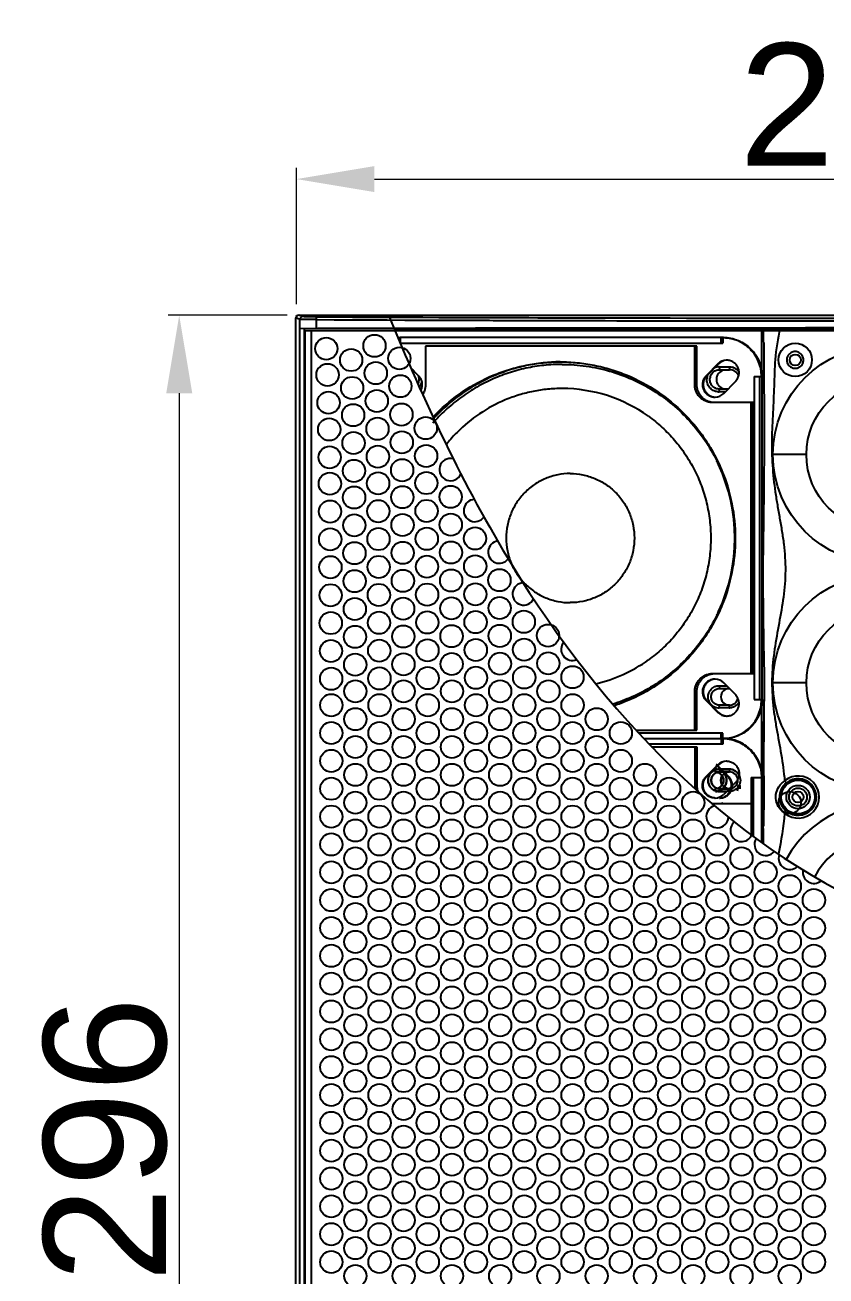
# Model space of a CAD drawing. Header units: millimetres. Extents: x -25011 to 3905, y -2 to 3370.
# Drawn here: x 1613.3 to 1757, y 774.2 to 998.9 of the extents above; entities that cross this region are included whole.
import ezdxf

# ---------------------------------------------------------------- set-up
doc = ezdxf.new("R2010")
doc.units = ezdxf.units.MM
doc.layers.add('02___PRT_ALL_AXES', color=7, linetype='Continuous')
doc.layers.add('dim', color=252, linetype='Continuous', lineweight=9)
doc.styles.get("Standard").update_dxf_attribs({"font": 'arial.ttf'})
doc.dimstyles.new('ISO-30', dxfattribs={"dimtxt": 22, "dimasz": 14, "dimexe": 2, "dimexo": 2, "dimgap": 2, "dimtad": 1, "dimtoh": 1, "dimdec": 1, "dimdsep": 46, "dimtxsty": 'Standard', "dimcen": 0, "dimclrd": 256, "dimclre": 256, "dimclrt": 256, "dimadec": 0, "dimazin": 0, "dimtfac": 1, "dimtdec": 1, "dimtmove": 0, "dimatfit": 3, "dimfxl": 1, "dimlwd": -1, "dimlwe": -1, "dimarcsym": 0})

# ---------------------------------------------------------------- blocks, each defined once
blk = doc.blocks.new('*D42')
at = {"layer": 'Defpoints', "color": 0, "transparency": 16777216}
for p in [(1872.09, 971.21), (1661.98, 946.74), (1872.09, 946.74)]:
    blk.add_point(p, dxfattribs=at)
at = {"layer": 'dim', "transparency": 16777216}
for p, q in [((1661.98, 948.74), (1661.98, 973.21)), ((1872.09, 948.74), (1872.09, 973.21)), ((1675.98, 971.21), (1858.09, 971.21))]:
    blk.add_line(p, q, dxfattribs=at)
for points in [[(1675.98, 973.55), (1675.98, 968.88), (1661.98, 971.21)], [(1858.09, 973.55), (1858.09, 968.88), (1872.09, 971.21)]]:
    blk.add_solid(points, dxfattribs=at)
at = {"layer": 'dim', "transparency": 16777216, "insert": (1767.04, 984.45), "char_height": 22, "attachment_point": 5}
blk.add_mtext('210', dxfattribs=at)
blk = doc.blocks.new('*D38')
at = {"layer": 'Defpoints', "color": 0, "transparency": 16777216}
for p in [(1662.31, 946.76), (1640.94, 650.71), (1662.38, 650.71)]:
    blk.add_point(p, dxfattribs=at)
at = {"layer": 'dim', "transparency": 16777216}
for p, q in [((1660.31, 946.76), (1638.94, 946.76)), ((1640.94, 932.76), (1640.94, 664.71)), ((1660.38, 650.71), (1638.94, 650.71))]:
    blk.add_line(p, q, dxfattribs=at)
for points in [[(1638.61, 932.76), (1643.28, 932.76), (1640.94, 946.76)], [(1638.61, 664.71), (1643.28, 664.71), (1640.94, 650.71)]]:
    blk.add_solid(points, dxfattribs=at)
at = {"layer": 'dim', "transparency": 16777216, "insert": (1627.71, 798.74), "char_height": 22, "attachment_point": 5, "rotation": 90}
blk.add_mtext('296', dxfattribs=at)

msp = doc.modelspace()

# ---------------------------------------------------------------- linework, layer by layer
at = {"color": 7, "linetype": 'Continuous'}
for p, q in [((1661.876, 651.208), (1661.876, 946.268)), ((1662.599, 946.027), (1661.876, 946.268)), ((1661.983, 946.572), (1661.983, 946.738)), ((1661.983, 946.738), (1662.211, 946.738)), ((1663.099, 946.527), (1662.377, 946.767)), ((1662.377, 946.767), (1871.588, 946.767)), ((1662.599, 944.349), (1662.599, 946.027)), ((1665.549, 944.356), (1665.549, 945.971)), ((1678.489, 946.767), (1871.588, 946.767)), ((1663.439, 653.151), (1663.439, 944.351)), ((1663.504, 943.988), (1663.504, 653.488)), ((1870.46, 943.988), (1663.505, 943.988)), ((1664.611, 943.988), (1664.611, 653.488)), ((1679.516, 944.29), (1745.483, 944.36)), ((1745.483, 944.36), (1745.782, 944.397)), ((1745.483, 936.654), (1745.483, 944.36)), ((1785.167, 944.421), (1748.798, 944.421)), ((1662.586, 654.209), (1662.586, 943.467)), ((1680.6, 942.738), (1680.6, 941.738)), ((1738.473, 942.738), (1680.6, 942.738)), ((1680.6, 941.738), (1738.473, 941.738)), ((1738.168, 941.738), (1738.168, 942.738)), ((1738.473, 942.738), (1738.473, 941.738)), ((1683.896, 935.906), (1682.488, 937.325)), ((1737.587, 938.027), (1735.481, 935.906)), ((1737.709, 938.027), (1735.603, 935.906)), ((1737.587, 938.027), (1737.709, 938.027)), ((1737.832, 937.488), (1737.893, 936.988)), ((1737.832, 937.488), (1739.632, 937.488)), ((1737.893, 936.988), (1739.693, 936.988)), ((1739.632, 937.488), (1739.693, 936.988)), ((1745.847, 937.803), (1745.88, 927.417)), ((1735.481, 935.906), (1735.603, 935.906)), ((1738.64, 932.724), (1740.745, 934.845)), ((1744.123, 935.738), (1744.123, 877.738)), ((1744.123, 935.738), (1745.542, 935.738)), ((1745.116, 877.738), (1745.116, 935.738)), ((1745.542, 877.738), (1745.542, 935.738)), ((1737.832, 932.988), (1737.893, 933.488)), ((1738.902, 932.988), (1737.832, 932.988)), ((1739.398, 933.488), (1737.893, 933.488)), ((1753.482, 921.738), (1747.483, 921.738)), ((1740.745, 878.63), (1738.64, 880.752)), ((1753.482, 880.738), (1747.483, 880.738)), ((1737.832, 880.238), (1737.893, 879.738)), ((1737.832, 880.238), (1739.15, 880.238)), ((1737.893, 879.738), (1739.632, 879.738)), ((1735.481, 877.57), (1737.587, 875.448)), ((1735.481, 877.57), (1735.603, 877.57)), ((1735.603, 877.57), (1737.709, 875.448)), ((1737.832, 876.238), (1737.893, 876.738)), ((1739.632, 876.238), (1737.832, 876.238)), ((1739.693, 876.738), (1737.893, 876.738)), ((1739.632, 876.238), (1739.693, 876.738)), ((1744.123, 877.738), (1745.542, 877.738)), ((1745.483, 852.042), (1745.483, 876.821)), ((1737.587, 875.448), (1737.709, 875.448)), ((1738.473, 871.738), (1723.349, 871.738)), ((1738.168, 870.738), (1738.168, 871.738)), ((1738.473, 870.738), (1738.473, 871.738)), ((1724.284, 870.738), (1738.473, 870.738)), ((1724.284, 870.738), (1738.473, 870.738)), ((1738.473, 869.738), (1725.234, 869.738)), ((1738.168, 870.738), (1738.168, 869.738)), ((1738.473, 870.738), (1738.473, 869.738)), ((1735.481, 863.906), (1737.587, 866.027)), ((1735.603, 863.906), (1737.709, 866.027)), ((1737.178, 865.238), (1737.117, 864.738)), ((1737.178, 865.238), (1737.117, 864.738)), ((1739.408, 863.906), (1737.302, 866.027)), ((1737.424, 866.027), (1737.302, 866.027)), ((1739.529, 863.906), (1737.424, 866.027)), ((1737.587, 866.027), (1737.709, 866.027)), ((1737.832, 865.238), (1737.893, 864.738)), ((1737.832, 865.238), (1739.632, 865.238)), ((1737.832, 865.238), (1737.893, 864.738)), ((1739.632, 865.238), (1737.832, 865.238)), ((1739.632, 865.238), (1739.693, 864.738)), ((1739.632, 865.238), (1739.693, 864.738)), ((1735.481, 863.906), (1735.603, 863.906)), ((1737.893, 864.738), (1739.693, 864.738)), ((1739.693, 864.738), (1737.893, 864.738)), ((1740.745, 862.845), (1738.64, 860.724)), ((1739.529, 863.906), (1739.408, 863.906)), ((1743.542, 863.738), (1745.542, 863.738)), ((1749.576, 863.158), (1749.894, 862.772)), ((1737.178, 861.238), (1737.117, 861.738)), ((1737.178, 861.238), (1737.117, 861.738)), ((1737.832, 861.238), (1737.893, 861.738)), ((1737.832, 861.238), (1737.893, 861.738)), ((1739.632, 861.238), (1737.832, 861.238)), ((1737.832, 861.238), (1739.15, 861.238)), ((1739.693, 861.738), (1737.893, 861.738)), ((1737.893, 861.738), (1739.632, 861.738)), ((1739.632, 861.238), (1739.693, 861.738)), ((1749.575, 857.319), (1749.893, 857.705))]:
    msp.add_line(p, q, dxfattribs=at)
for p, q in [((1743.542, 863.738), (1743.542, 853.461)), ((1743.907, 863.738), (1743.907, 853.19))]:
    msp.add_line(p, q)
for points in [[(1745.815, 941.887), (1745.836, 939.74), (1745.847, 937.803)], [(1745.88, 927.417), (1745.886, 925.237), (1745.888, 923.039), (1745.884, 920.808), (1745.872, 918.54), (1745.853, 916.242), (1745.828, 913.909), (1745.799, 911.54), (1745.767, 909.127), (1745.738, 906.662), (1745.713, 903.662)], [(1745.854, 886.456), (1745.867, 885.087), (1745.884, 882.105), (1745.881, 878.991), (1745.861, 875.82), (1745.825, 872.635), (1745.76, 867.655)], [(1745.854, 855.02), (1745.867, 856.388), (1745.884, 859.37), (1745.881, 862.485), (1745.861, 865.656), (1745.825, 868.84), (1745.76, 873.82)]]:
    msp.add_lwpolyline(points, dxfattribs=at)
at = {"color": 8}
for centre in [(1667.335, 940.764), (1675.981, 941.267), (1671.794, 938.709), (1680.449, 939.023), (1667.558, 936.053), (1676.212, 936.368), (1671.976, 933.712), (1680.63, 934.026), (1667.739, 931.056), (1676.394, 931.371), (1672.155, 928.815), (1680.814, 928.93), (1667.859, 926.257), (1676.518, 926.373), (1685.178, 926.489), (1672.222, 923.815), (1680.881, 923.931), (1676.585, 921.373), (1685.244, 921.489), (1667.926, 921.257), (1672.289, 918.815), (1680.948, 918.931), (1667.973, 916.508), (1676.633, 916.565), (1685.293, 916.622), (1672.32, 914.036), (1680.98, 914.094), (1689.64, 914.151), (1668.006, 911.508), (1676.666, 911.565), (1685.326, 911.622), (1672.353, 909.037), (1681.013, 909.094), (1689.673, 909.151), (1668.039, 906.508), (1676.699, 906.565), (1685.359, 906.622), (1694.019, 906.68), (1672.386, 904.037), (1681.046, 904.094), (1689.706, 904.151), (1668.072, 901.508), (1676.732, 901.565), (1685.392, 901.623), (1694.052, 901.68), (1672.419, 899.007), (1681.079, 899.066), (1689.739, 899.124), (1698.399, 899.183), (1694.086, 896.654), (1668.106, 896.478), (1676.766, 896.537), (1685.426, 896.595), (1672.453, 894.007), (1681.113, 894.066), (1689.773, 894.125), (1698.433, 894.183), (1668.14, 891.478), (1676.8, 891.537), (1685.46, 891.595), (1694.12, 891.654), (1702.78, 891.713), (1672.487, 889.007), (1681.147, 889.066), (1689.807, 889.125), (1698.467, 889.183), (1707.127, 889.242), (1668.173, 886.478), (1676.834, 886.537), (1685.494, 886.595), (1694.154, 886.654), (1702.814, 886.713), (1672.52, 884.008), (1681.18, 884.066), (1689.841, 884.125), (1698.501, 884.183), (1707.161, 884.242), (1668.207, 881.478), (1676.867, 881.537), (1685.527, 881.596), (1694.187, 881.654), (1702.848, 881.713), (1711.508, 881.771), (1672.553, 879.229), (1681.214, 879.229), (1689.874, 879.229), (1698.534, 879.229), (1707.195, 879.229), (1668.223, 876.729), (1676.884, 876.729), (1685.544, 876.729), (1694.204, 876.729), (1702.864, 876.729), (1711.525, 876.729), (1672.553, 874.229), (1681.214, 874.229), (1689.874, 874.229), (1698.534, 874.229), (1707.195, 874.229), (1715.855, 874.229), (1668.223, 871.729), (1676.884, 871.729), (1685.544, 871.729), (1694.204, 871.729), (1702.864, 871.729), (1711.525, 871.729), (1720.185, 871.729), (1672.553, 869.229), (1681.214, 869.229), (1689.874, 869.229), (1698.534, 869.229), (1707.195, 869.229), (1715.855, 869.229), (1668.223, 866.729), (1676.884, 866.729), (1685.544, 866.729), (1694.204, 866.729), (1702.864, 866.729), (1711.525, 866.729), (1720.185, 866.729), (1672.553, 864.229), (1681.214, 864.229), (1689.874, 864.229), (1698.534, 864.229), (1707.195, 864.229), (1715.855, 864.229), (1724.515, 864.229), (1668.223, 861.729), (1676.884, 861.729), (1685.544, 861.729), (1694.204, 861.729), (1702.864, 861.729), (1711.525, 861.729), (1720.185, 861.729), (1728.845, 861.729), (1672.553, 859.229), (1681.214, 859.229), (1689.874, 859.229), (1698.534, 859.229), (1707.195, 859.229), (1715.855, 859.229), (1724.515, 859.229), (1733.175, 859.229), (1750.496, 859.229), (1668.223, 856.729), (1676.884, 856.729), (1685.544, 856.729), (1694.204, 856.729), (1702.864, 856.729), (1711.525, 856.729), (1720.185, 856.729), (1728.845, 856.729), (1672.553, 854.229), (1681.214, 854.229), (1689.874, 854.229), (1698.534, 854.229), (1707.195, 854.229), (1715.855, 854.229), (1724.515, 854.229), (1733.175, 854.229), (1668.223, 851.729), (1676.884, 851.729), (1685.544, 851.729), (1694.204, 851.729), (1702.864, 851.729), (1711.525, 851.729), (1720.185, 851.729), (1728.845, 851.729), (1737.505, 851.729), (1672.553, 849.229), (1681.214, 849.229), (1689.874, 849.229), (1698.534, 849.229), (1707.195, 849.229), (1715.855, 849.229), (1724.515, 849.229), (1733.175, 849.229), (1741.836, 849.229), (1668.223, 846.729), (1676.884, 846.729), (1685.544, 846.729), (1694.204, 846.729), (1702.864, 846.729), (1711.525, 846.729), (1720.185, 846.729), (1728.845, 846.729), (1737.505, 846.729), (1746.166, 846.729), (1672.553, 844.229), (1681.214, 844.229), (1689.874, 844.229), (1698.534, 844.229), (1707.195, 844.229), (1715.855, 844.229), (1724.515, 844.229), (1733.175, 844.229), (1741.836, 844.229), (1750.496, 844.229), (1668.223, 841.729), (1676.884, 841.729), (1685.544, 841.729), (1694.204, 841.729), (1702.864, 841.729), (1711.525, 841.729), (1720.185, 841.729), (1728.845, 841.729), (1737.505, 841.729), (1746.166, 841.729), (1754.826, 841.729), (1672.553, 839.229), (1681.214, 839.229), (1689.874, 839.229), (1698.534, 839.229), (1707.195, 839.229), (1715.855, 839.229), (1724.515, 839.229), (1733.175, 839.229), (1741.836, 839.229), (1750.496, 839.229), (1668.223, 836.729), (1676.884, 836.729), (1685.544, 836.729), (1694.204, 836.729), (1702.864, 836.729), (1711.525, 836.729), (1720.185, 836.729), (1728.845, 836.729), (1737.505, 836.729), (1746.166, 836.729), (1754.826, 836.729), (1672.553, 834.229), (1681.214, 834.229), (1689.874, 834.229), (1698.534, 834.229), (1707.195, 834.229), (1715.855, 834.229), (1724.515, 834.229), (1733.175, 834.229), (1741.836, 834.229), (1750.496, 834.229), (1668.223, 831.729), (1676.884, 831.729), (1685.544, 831.729), (1694.204, 831.729), (1702.864, 831.729), (1711.525, 831.729), (1720.185, 831.729), (1728.845, 831.729), (1737.505, 831.729), (1746.166, 831.729), (1754.826, 831.729), (1672.553, 829.229), (1681.214, 829.229), (1689.874, 829.229), (1698.534, 829.229), (1707.195, 829.229), (1715.855, 829.229), (1724.515, 829.229), (1733.175, 829.229), (1741.836, 829.229), (1750.496, 829.229), (1668.223, 826.729), (1676.884, 826.729), (1685.544, 826.729), (1694.204, 826.729), (1702.864, 826.729), (1711.525, 826.729), (1720.185, 826.729), (1728.845, 826.729), (1737.505, 826.729), (1746.166, 826.729), (1754.826, 826.729), (1672.553, 824.229), (1681.214, 824.229), (1689.874, 824.229), (1698.534, 824.229), (1707.195, 824.229), (1715.855, 824.229), (1724.515, 824.229), (1733.175, 824.229), (1741.836, 824.229), (1750.496, 824.229), (1668.223, 821.729), (1676.884, 821.729), (1685.544, 821.729), (1694.204, 821.729), (1702.864, 821.729), (1711.525, 821.729), (1720.185, 821.729), (1728.845, 821.729), (1737.505, 821.729), (1746.166, 821.729), (1754.826, 821.729), (1672.553, 819.229), (1681.214, 819.229), (1689.874, 819.229), (1698.534, 819.229), (1707.195, 819.229), (1715.855, 819.229), (1724.515, 819.229), (1733.175, 819.229), (1741.836, 819.229), (1750.496, 819.229), (1668.223, 816.729), (1676.884, 816.729), (1685.544, 816.729), (1694.204, 816.729), (1702.864, 816.729), (1711.525, 816.729), (1720.185, 816.729), (1728.845, 816.729), (1737.505, 816.729), (1746.166, 816.729), (1754.826, 816.729), (1672.553, 814.229), (1681.214, 814.229), (1689.874, 814.229), (1698.534, 814.229), (1707.195, 814.229), (1715.855, 814.229), (1724.515, 814.229), (1733.175, 814.229), (1741.836, 814.229), (1750.496, 814.229), (1668.223, 811.729), (1676.884, 811.729), (1685.544, 811.729), (1694.204, 811.729), (1702.864, 811.729), (1711.525, 811.729), (1720.185, 811.729), (1728.845, 811.729), (1737.505, 811.729), (1746.166, 811.729), (1754.826, 811.729), (1672.553, 809.229), (1681.214, 809.229), (1689.874, 809.229), (1698.534, 809.229), (1707.195, 809.229), (1715.855, 809.229), (1724.515, 809.229), (1733.175, 809.229), (1741.836, 809.229), (1750.496, 809.229), (1668.223, 806.729), (1676.884, 806.729), (1685.544, 806.729), (1694.204, 806.729), (1702.864, 806.729), (1711.525, 806.729), (1720.185, 806.729), (1728.845, 806.729), (1737.505, 806.729), (1746.166, 806.729), (1754.826, 806.729), (1672.553, 804.229), (1681.214, 804.229), (1689.874, 804.229), (1698.534, 804.229), (1707.195, 804.229), (1715.855, 804.229), (1724.515, 804.229), (1733.175, 804.229), (1741.836, 804.229), (1750.496, 804.229), (1668.223, 801.729), (1676.884, 801.729), (1685.544, 801.729), (1694.204, 801.729), (1702.864, 801.729), (1711.525, 801.729), (1720.185, 801.729), (1728.845, 801.729), (1737.505, 801.729), (1746.166, 801.729), (1754.826, 801.729), (1672.553, 799.229), (1681.214, 799.229), (1689.874, 799.229), (1698.534, 799.229), (1707.195, 799.229), (1715.855, 799.229), (1724.515, 799.229), (1733.175, 799.229), (1741.836, 799.229), (1750.496, 799.229), (1668.223, 796.729), (1676.884, 796.729), (1685.544, 796.729), (1694.204, 796.729), (1702.864, 796.729), (1711.525, 796.729), (1720.185, 796.729), (1728.845, 796.729), (1737.505, 796.729), (1746.166, 796.729), (1754.826, 796.729), (1672.553, 794.229), (1681.214, 794.229), (1689.874, 794.229), (1698.534, 794.229), (1707.195, 794.229), (1715.855, 794.229), (1724.515, 794.229), (1733.175, 794.229), (1741.836, 794.229), (1750.496, 794.229), (1668.223, 791.729), (1676.884, 791.729), (1685.544, 791.729), (1694.204, 791.729), (1702.864, 791.729), (1711.525, 791.729), (1720.185, 791.729), (1728.845, 791.729), (1737.505, 791.729), (1746.166, 791.729), (1754.826, 791.729), (1672.553, 789.229), (1681.214, 789.229), (1689.874, 789.229), (1698.534, 789.229), (1707.195, 789.229), (1715.855, 789.229), (1724.515, 789.229), (1733.175, 789.229), (1741.836, 789.229), (1750.496, 789.229), (1668.223, 786.729), (1676.884, 786.729), (1685.544, 786.729), (1694.204, 786.729), (1702.864, 786.729), (1711.525, 786.729), (1720.185, 786.729), (1728.845, 786.729), (1737.505, 786.729), (1746.166, 786.729), (1754.826, 786.729), (1672.553, 784.229), (1681.214, 784.229), (1689.874, 784.229), (1698.534, 784.229), (1707.195, 784.229), (1715.855, 784.229), (1724.515, 784.229), (1733.175, 784.229), (1741.836, 784.229), (1750.496, 784.229), (1668.223, 781.729), (1676.884, 781.729), (1685.544, 781.729), (1694.204, 781.729), (1702.864, 781.729), (1711.525, 781.729), (1720.185, 781.729), (1728.845, 781.729), (1737.505, 781.729), (1746.166, 781.729), (1754.826, 781.729), (1672.553, 779.229), (1681.214, 779.229), (1689.874, 779.229), (1698.534, 779.229), (1707.195, 779.229), (1715.855, 779.229), (1724.515, 779.229), (1733.175, 779.229), (1741.836, 779.229), (1750.496, 779.229), (1668.223, 776.729), (1676.884, 776.729), (1685.544, 776.729), (1694.204, 776.729), (1702.864, 776.729), (1711.525, 776.729), (1720.185, 776.729), (1728.845, 776.729), (1737.505, 776.729), (1746.166, 776.729), (1754.826, 776.729), (1672.553, 774.229), (1681.214, 774.229), (1689.874, 774.229), (1698.534, 774.229), (1707.195, 774.229), (1715.855, 774.229), (1724.515, 774.229), (1733.175, 774.229), (1741.836, 774.229), (1750.496, 774.229)]:
    msp.add_circle(centre, 2, dxfattribs=at)
at = {"color": 7, "linetype": 'Continuous'}
for centre, radius in [((1751.483, 938.738), 3), ((1766.983, 921.738), 19.5), ((1751.483, 938.738), 1), ((1766.983, 921.738), 13.5), ((1766.983, 880.738), 19.5), ((1766.983, 880.738), 13.5), ((1751.983, 860.238), 3.035), ((1751.983, 860.238), 2.1), ((1751.983, 860.238), 1.6)]:
    msp.add_circle(centre, radius, dxfattribs=at)
for centre, radius, start, end in [((1663.099, 946.027), 0.5, 90.08035, 179.9895), ((1766.983, 22845.202), 21899.466, 269.7346189, 270.2653811), ((1766.983, 22789.369), 21843.133, 269.7342769, 270.2657231), ((1766.983, 22789.369), 21843.133, 269.7682561, 270.2657231), ((1766.983, 22845.202), 21899.466, 269.7693944, 270.2653811), ((1365.969, 943.894), 296.617, 359.91747, 0.08775), ((540.008, 931.581), 1205.843, 0.491014, 0.608987), ((1738.473, 935.875), 6.862, 88.9829, 89.99974), ((1682.265, 935.238), 1.75, 65.99754, 77.132), ((1737.836, 935.252), 2.236, 96.89978, 111.56094), ((1737.833, 935.28), 2.208, 90.01859, 96.90723), ((1739.167, 936.461), 2.225, 90.03608, 135.26784), ((1739.29, 936.461), 2.226, 95.05375, 135.26043), ((1739.166, 936.48), 2.207, 88.41809, 90.00175), ((1739.693, 935.238), 1.75, 20.9362, 90), ((1739.625, 935.233), 2.256, 69.72976, 76.30217), ((1682.265, 935.238), 1.75, 330.51726, 23.38409), ((1737.876, 935.235), 2.277, 158.66871, 176.61505), ((1737.93, 935.236), 1.773, 165.13201, 172.53124), ((1709.646, 907.074), 26.527, 54.30547, 89.97984), ((1737.059, 934.29), 2.225, 271.61122, 315.26531), ((1737.833, 935.195), 2.208, 263.09003, 269.98139), ((1737.06, 934.272), 2.207, 270.00272, 271.58618), ((1709.336, 906.781), 31.284, 24.85302, 26.20814), ((1709.22, 906.738), 31.408, 335.16434, 24.83566), ((1709.336, 906.694), 31.284, 333.79186, 335.14698), ((1709.646, 906.402), 26.527, 283.18582, 305.69453), ((1737.06, 879.204), 2.207, 88.41382, 89.99728), ((1737.059, 879.185), 2.225, 44.73469, 88.38878), ((1737.837, 878.223), 1.986, 209.72679, 256.40611), ((1737.834, 878.22), 1.982, 256.46761, 269.94272), ((1739.663, 877.903), 1.665, 268.91713, 271.92362), ((1739.693, 878.238), 1.5, 270, 351.61266), ((1739.167, 877.014), 2.225, 224.73216, 269.96392), ((1739.29, 877.015), 2.226, 224.73957, 264.94625), ((1739.166, 876.996), 2.207, 269.99825, 271.58191), ((1738.473, 877.6), 6.862, 270.00026, 271.0171), ((1738.473, 863.875), 6.862, 88.9829, 89.99974), ((1737.837, 863.253), 1.986, 103.59389, 150.27321), ((1737.176, 863.256), 1.982, 76.46761, 89.94272), ((1737.834, 863.256), 1.982, 90.05728, 103.53239), ((1739.167, 864.461), 2.225, 90.03608, 135.26784), ((1737.173, 863.253), 1.986, 29.72679, 76.40611), ((1739.29, 864.461), 2.226, 95.05375, 135.26043), ((1739.166, 864.48), 2.207, 88.41809, 90.00175), ((1739.663, 863.573), 1.665, 88.07638, 91.08287), ((1739.693, 863.238), 1.5, 270, 90), ((1739.693, 863.238), 1.5, 8.38734, 90), ((1751.983, 860.238), 3.784, 230.48695, 129.4911), ((1751.983, 860.238), 3.284, 230.48695, 129.4911), ((1737.059, 862.29), 2.225, 271.61122, 315.26531), ((1737.176, 863.22), 1.982, 270.05728, 283.53239), ((1737.834, 863.22), 1.982, 256.46761, 269.94272), ((1739.663, 862.903), 1.665, 268.91713, 271.92362), ((1737.06, 862.272), 2.207, 270.00272, 271.58618), ((1737.95, 862.272), 2.207, 268.41382, 269.99728), ((1766.983, 839.738), 19.5, 340.53387, 151.48738), ((1752.136, 860.861), 4.371, 231.57395, 234.13677), ((1766.983, 839.738), 13.5, 339.51882, 152.97248)]:
    msp.add_arc(centre, radius, start, end, dxfattribs=at)
at = {"color": 8}
for centre, start, end in [((1689.608, 919.047), 75.89753, 337.79885), ((1693.986, 911.68), 92.96511, 324.40137), ((1698.366, 904.208), 98.20428, 323.34183), ((1702.746, 896.712), 92.72341, 333.39256), ((1711.474, 886.771), 140.11844, 293.40375), ((1737.505, 856.729), 104.79282, 356.1545), ((1741.836, 854.229), 130.0726, 334.97042), ((1746.166, 851.729), 148.28753, 321.07209), ((1750.496, 849.229), 161.19071, 312.70615), ((1754.826, 846.729), 168.46451, 310.18286)]:
    msp.add_arc(centre, 2, start, end, dxfattribs=at)
at = {"color": 7, "linetype": 'Continuous'}
for centre, major_axis, ratio, start_param, end_param in [((1662.377, 946.267), (0.475, -0.158), 0.9984779, 1.8927601, 3.462643), ((1766.983, 941.083), (388.5, 0), 0.0087269, 1.2987351, 1.8428576), ((1766.983, 941.083), (388.5, 0), 0.0087269, 1.3066463, 1.7979872), ((1739.092, 935.238), (-1.763, 0), 0.9925462, -1.3048311, 1.3048311), ((1739.645, 878.238), (1.511, 0), 0.9925462, 1.5707963, 4.712389), ((1739.645, 863.238), (1.511, 0), 0.9925462, 1.5707963, 4.712389)]:
    msp.add_ellipse(centre, major_axis=major_axis, ratio=ratio, start_param=start_param, end_param=end_param, dxfattribs=at)
at = {"color": 7, "linetype": 'Continuous', "extrusion": (0, 0, -1)}
msp.add_ellipse((1739.645, 863.238), major_axis=(1.511, 0), ratio=0.9925462, start_param=1.5707963, end_param=4.712389, dxfattribs=at)
at = {"color": 7, "linetype": 'Continuous'}
for points, knots in [([(1665.549, 945.971), (1665.169, 945.973), (1664.623, 945.976), (1663.934, 945.984), (1663.507, 945.991), (1663.156, 945.999), (1662.889, 946.005), (1662.714, 946.017), (1662.626, 946.019), (1662.599, 946.027)], [0, 0, 0, 0, 0.386624, 0.5548287, 0.7006478, 0.8206528, 0.9118717, 0.9721229, 1, 1, 1, 1]), ([(1665.68, 946.471), (1665.347, 946.472), (1664.87, 946.476), (1664.267, 946.484), (1663.893, 946.49), (1663.586, 946.499), (1663.352, 946.505), (1663.199, 946.517), (1663.121, 946.519), (1663.099, 946.527)], [0, 0, 0, 0, 0.386587, 0.5547763, 0.7005831, 0.820582, 0.9118034, 0.9720686, 1, 1, 1, 1]), ([(1665.549, 945.971), (1665.55, 946.089), (1665.565, 946.25), (1665.614, 946.414), (1665.659, 946.47), (1665.68, 946.471)], [0, 0, 0, 0, 0.6614334, 0.8802092, 1, 1, 1, 1]), ([(1745.782, 944.397), (1745.813, 944.401), (1745.91, 944.402), (1746.103, 944.408), (1746.391, 944.411), (1746.931, 944.417), (1747.743, 944.42), (1748.429, 944.421), (1748.798, 944.421)], [0, 0, 0, 0, 0.0309202, 0.0958543, 0.1924691, 0.3173221, 0.6333119, 1, 1, 1, 1]), ([(1738.595, 942.738), (1739.049, 942.738), (1739.96, 942.647), (1741.271, 942.246), (1742.48, 941.595), (1743.54, 940.719), (1744.409, 939.651), (1745.055, 938.433), (1745.453, 937.112), (1745.542, 936.195), (1745.542, 935.738)], [0, 0, 0, 0, 0.124541, 0.249152, 0.3738924, 0.4988016, 0.6238932, 0.7491531, 0.8745418, 1, 1, 1, 1]), ([(1745.421, 935.738), (1745.421, 936.19), (1745.333, 937.097), (1744.944, 938.404), (1744.312, 939.612), (1743.46, 940.674), (1742.421, 941.551), (1741.234, 942.209), (1739.943, 942.625), (1739.044, 942.729), (1738.595, 942.737)], [0, 0, 0, 0, 0.1254506, 0.2508346, 0.3760911, 0.5011827, 0.6260935, 0.7508371, 0.8754441, 1, 1, 1, 1]), ([(1750.205, 939.565), (1750.164, 939.503), (1750.022, 939.249), (1749.956, 938.954), (1749.956, 938.738)], [0, 0, 0, 0, 0.2573778, 1, 1, 1, 1]), ([(1752.709, 939.569), (1752.571, 939.776), (1752.19, 940.119), (1751.457, 940.296), (1750.724, 940.118), (1750.343, 939.774), (1750.205, 939.565)], [0, 0, 0, 0, 0.2550482, 0.4993296, 0.7442419, 1, 1, 1, 1]), ([(1752.96, 938.738), (1752.96, 938.809), (1752.94, 939.1), (1752.831, 939.385), (1752.709, 939.569)], [0, 0, 0, 0, 0.244575, 1, 1, 1, 1]), ([(1709.665, 937.934), (1708.57, 937.934), (1706.38, 937.816), (1703.132, 937.291), (1699.958, 936.423), (1696.893, 935.221), (1693.972, 933.698), (1691.227, 931.872), (1688.689, 929.765), (1687.155, 928.187), (1686.432, 927.36)], [0, 0, 0, 0, 0.1247957, 0.2496429, 0.3745053, 0.4994359, 0.62444, 0.74953, 0.8747156, 1, 1, 1, 1]), ([(1709.665, 937.934), (1711.096, 937.934), (1713.964, 937.733), (1718.179, 936.835), (1722.23, 935.359), (1726.04, 933.332), (1729.535, 930.793), (1732.647, 927.792), (1735.317, 924.386), (1736.769, 921.889), (1737.404, 920.597)], [0, 0, 0, 0, 0.1247033, 0.2494444, 0.374252, 0.4991567, 0.6241772, 0.7493254, 0.8746024, 1, 1, 1, 1]), ([(1736.216, 935.691), (1736.312, 936.052), (1736.753, 936.73), (1737.521, 936.988), (1737.893, 936.988)], [0, 0, 0, 0, 0.5010476, 1, 1, 1, 1]), ([(1740.745, 934.845), (1740.898, 934.999), (1741.161, 935.354), (1741.384, 935.976), (1741.422, 936.637), (1741.27, 937.28), (1740.942, 937.853), (1740.463, 938.307), (1739.876, 938.603), (1739.443, 938.679), (1739.227, 938.685)], [0, 0, 0, 0, 0.1250353, 0.2502762, 0.3756358, 0.5009445, 0.62607, 0.7509345, 0.8755474, 1, 1, 1, 1]), ([(1740.407, 937.35), (1740.599, 937.279), (1740.966, 937.085), (1741.266, 936.798), (1741.393, 936.638)], [0, 0, 0, 0, 0.5004274, 1, 1, 1, 1]), ([(1747.882, 938.787), (1747.824, 937.996), (1747.751, 936.412), (1747.652, 933.241), (1747.472, 929.281), (1747.211, 924.529), (1747.314, 919.766), (1747.76, 915.822), (1748.262, 912.69), (1748.684, 910.349), (1749.095, 908.005), (1749.55, 904.865), (1749.832, 900.896), (1749.419, 896.14), (1748.583, 891.455), (1747.712, 886.777), (1747.199, 882.034), (1747.35, 878.058), (1747.731, 874.907), (1748.247, 871.776), (1748.995, 867.883), (1749.444, 864.738), (1749.576, 863.158)], [0, 0, 0, 0, 0.0312452, 0.062495, 0.1249829, 0.1874722, 0.2499684, 0.3124585, 0.3437102, 0.37495, 0.4061926, 0.4374681, 0.4999653, 0.5624625, 0.6249702, 0.6874845, 0.7499712, 0.8124904, 0.8437582, 0.8749967, 0.937516, 1, 1, 1, 1]), ([(1749.956, 938.738), (1749.955, 938.666), (1749.976, 938.375), (1750.085, 938.091), (1750.207, 937.907)], [0, 0, 0, 0, 0.244597, 1, 1, 1, 1]), ([(1750.207, 937.907), (1750.345, 937.7), (1750.725, 937.357), (1751.458, 937.179), (1752.192, 937.357), (1752.573, 937.702), (1752.711, 937.91)], [0, 0, 0, 0, 0.2550182, 0.4992901, 0.74421, 1, 1, 1, 1]), ([(1752.711, 937.91), (1752.752, 937.973), (1752.894, 938.226), (1752.96, 938.522), (1752.96, 938.738)], [0, 0, 0, 0, 0.257401, 1, 1, 1, 1]), ([(1684.289, 933.258), (1684.327, 933.331), (1684.453, 933.604), (1684.574, 934.115), (1684.536, 934.775), (1684.312, 935.397), (1684.049, 935.752), (1683.896, 935.906)], [0.45177912, 0.45177912, 0.45177912, 0.45177912, 0.49905549, 0.62436415, 0.74972376, 0.87496466, 1, 1, 1, 1]), ([(1684.442, 935.011), (1684.421, 934.802), (1684.323, 934.402), (1684.122, 934.046), (1684.005, 933.89)], [0, 0, 0, 0, 0.2482478, 0.47781998, 0.47781998, 0.47781998, 0.47781998]), ([(1735.481, 935.906), (1735.327, 935.75), (1735.128, 935.479), (1734.95, 935.076), (1734.833, 934.649), (1734.806, 934.091), (1734.941, 933.549), (1735.138, 933.154), (1735.391, 932.793), (1735.801, 932.417), (1736.402, 932.131), (1736.842, 932.065), (1737.061, 932.065)], [0, 0, 0, 0, 0.1249597, 0.1876954, 0.2504614, 0.375744, 0.5009697, 0.5636862, 0.6263429, 0.7511125, 0.8756318, 1, 1, 1, 1]), ([(1735.603, 935.906), (1735.454, 935.756), (1735.198, 935.411), (1734.973, 934.808), (1734.924, 934.166), (1735.056, 933.535), (1735.357, 932.967), (1735.804, 932.506), (1736.362, 932.19), (1736.779, 932.092), (1736.988, 932.073)], [0, 0, 0, 0, 0.1250156, 0.2502365, 0.3755786, 0.5008827, 0.6260198, 0.7509076, 0.8755426, 1, 1, 1, 1]), ([(1737.568, 933.004), (1737.29, 933.037), (1736.741, 933.212), (1736.078, 933.761), (1735.661, 934.515), (1735.587, 935.089), (1735.603, 935.37)], [0, 0, 0, 0, 0.2493125, 0.4989183, 0.7492589, 1, 1, 1, 1]), ([(1737.893, 933.488), (1737.649, 933.488), (1737.153, 933.595), (1736.547, 934.05), (1736.18, 934.714), (1736.139, 935.222), (1736.171, 935.466)], [0, 0, 0, 0, 0.2491033, 0.4987285, 0.7491561, 1, 1, 1, 1]), ([(1709.655, 933.6), (1708.783, 933.6), (1707.037, 933.514), (1704.445, 933.127), (1701.902, 932.485), (1698.614, 931.299), (1694.744, 929.216), (1691.355, 926.411), (1689.526, 924.378), (1688.909, 923.611), (1688.841, 923.526)], [0, 0, 0, 0, 0.03114817, 0.06231071, 0.09347445, 0.12465266, 0.18698543, 0.24940224, 0.28068261, 0.28454858, 0.28454858, 0.28454858, 0.28454858]), ([(1725.124, 928.617), (1725.985, 927.999), (1727.636, 926.659), (1729.855, 924.368), (1731.79, 921.827), (1733.411, 919.074), (1734.696, 916.145), (1735.628, 913.084), (1736.192, 909.934), (1736.381, 906.738), (1736.192, 903.542), (1735.628, 900.391), (1734.696, 897.33), (1733.411, 894.402), (1731.79, 891.648), (1729.855, 889.108), (1727.636, 886.817), (1725.985, 885.476), (1725.124, 884.858)], [0, 0, 0, 0, 0.0623344, 0.1247243, 0.1871686, 0.2496645, 0.3122053, 0.3747822, 0.4373846, 0.5, 0.5626154, 0.6252178, 0.6877947, 0.7503355, 0.8128314, 0.8752757, 0.9376656, 1, 1, 1, 1]), ([(1711.107, 918.326), (1710.355, 918.326), (1709.223, 918.214), (1707.762, 917.845), (1706.343, 917.334), (1704.674, 916.435), (1703.212, 915.225), (1702.201, 914.101), (1701.303, 912.882), (1700.411, 911.2), (1699.753, 909.013), (1699.53, 906.738), (1699.753, 904.463), (1700.411, 902.276), (1701.303, 900.594), (1702.201, 899.375), (1703.212, 898.251), (1704.674, 897.041), (1706.343, 896.142), (1707.762, 895.631), (1709.223, 895.262), (1710.355, 895.149), (1711.107, 895.149)], [0, 0, 0, 0, 0.0622535, 0.0934288, 0.1246138, 0.1869659, 0.2494014, 0.280691, 0.3120035, 0.3746144, 0.4372899, 0.5, 0.5627101, 0.6253856, 0.6879965, 0.719309, 0.7505986, 0.8130341, 0.8753862, 0.9065712, 0.9377465, 1, 1, 1, 1]), ([(1711.107, 918.326), (1711.858, 918.326), (1712.991, 918.214), (1714.451, 917.845), (1715.87, 917.334), (1717.539, 916.435), (1719.001, 915.225), (1720.012, 914.101), (1720.91, 912.882), (1721.802, 911.2), (1722.46, 909.013), (1722.683, 906.738), (1722.46, 904.463), (1721.802, 902.276), (1720.91, 900.594), (1720.012, 899.375), (1719.001, 898.251), (1717.539, 897.041), (1715.87, 896.142), (1714.451, 895.631), (1712.991, 895.262), (1711.858, 895.149), (1711.107, 895.149)], [0, 0, 0, 0, 0.0622535, 0.0934288, 0.1246138, 0.1869659, 0.2494014, 0.280691, 0.3120035, 0.3746144, 0.4372899, 0.5, 0.5627101, 0.6253856, 0.6879965, 0.719309, 0.7505986, 0.8130341, 0.8753862, 0.9065712, 0.9377465, 1, 1, 1, 1]), ([(1745.852, 886.457), (1745.842, 887.889), (1745.785, 893.621), (1745.702, 899.354), (1745.705, 903.654)], [0, 0, 0, 0, 0.2497965, 1, 1, 1, 1]), ([(1737.404, 892.878), (1736.769, 891.587), (1735.317, 889.089), (1732.647, 885.684), (1729.535, 882.682), (1726.04, 880.144), (1722.413, 878.214), (1719.917, 877.276), (1718.744, 876.913)], [0, 0, 0, 0, 0.12539756, 0.25067462, 0.37582277, 0.50084334, 0.62574796, 0.73257726, 0.73257726, 0.73257726, 0.73257726]), ([(1737.061, 881.411), (1736.842, 881.411), (1736.402, 881.345), (1735.801, 881.058), (1735.391, 880.683), (1735.138, 880.321), (1734.941, 879.926), (1734.806, 879.384), (1734.833, 878.826), (1734.95, 878.4), (1735.128, 877.996), (1735.327, 877.725), (1735.481, 877.57)], [0, 0, 0, 0, 0.1243682, 0.2488875, 0.3736571, 0.4363138, 0.4990303, 0.624256, 0.7495386, 0.8123046, 0.8750403, 1, 1, 1, 1]), ([(1736.988, 881.402), (1736.779, 881.384), (1736.362, 881.286), (1735.804, 880.97), (1735.357, 880.509), (1735.056, 879.94), (1734.924, 879.31), (1734.973, 878.667), (1735.198, 878.065), (1735.454, 877.72), (1735.603, 877.57)], [0, 0, 0, 0, 0.1244574, 0.2490924, 0.3739802, 0.4991173, 0.6244214, 0.7497635, 0.8749844, 1, 1, 1, 1]), ([(1735.851, 878.121), (1735.835, 878.39), (1735.914, 878.94), (1736.347, 879.647), (1737.022, 880.125), (1737.565, 880.238), (1737.832, 880.238)], [0, 0, 0, 0, 0.2508572, 0.5012508, 0.7508581, 1, 1, 1, 1]), ([(1737.893, 876.738), (1737.7, 876.738), (1737.308, 876.816), (1736.813, 877.15), (1736.482, 877.649), (1736.366, 878.238), (1736.482, 878.826), (1736.813, 879.325), (1737.308, 879.659), (1737.7, 879.738), (1737.893, 879.738)], [0, 0, 0, 0, 0.1245672, 0.2493888, 0.3745683, 0.5, 0.6254318, 0.7506115, 0.8754327, 1, 1, 1, 1]), ([(1739.227, 874.79), (1739.443, 874.796), (1739.876, 874.872), (1740.463, 875.169), (1740.942, 875.623), (1741.27, 876.195), (1741.422, 876.839), (1741.384, 877.5), (1741.161, 878.121), (1740.898, 878.476), (1740.745, 878.63)], [0, 0, 0, 0, 0.1244526, 0.2490655, 0.37393, 0.4990555, 0.6243642, 0.7497238, 0.8749647, 1, 1, 1, 1]), ([(1745.542, 877.738), (1745.542, 877.28), (1745.453, 876.363), (1745.055, 875.042), (1744.409, 873.824), (1743.54, 872.757), (1742.48, 871.881), (1741.271, 871.229), (1739.96, 870.828), (1739.049, 870.738), (1738.595, 870.738)], [0, 0, 0, 0, 0.1254582, 0.2508469, 0.3761068, 0.5011984, 0.6261076, 0.750848, 0.875459, 1, 1, 1, 1]), ([(1738.595, 870.739), (1739.044, 870.747), (1739.943, 870.851), (1741.234, 871.266), (1742.421, 871.925), (1743.46, 872.801), (1744.312, 873.864), (1744.944, 875.071), (1745.333, 876.379), (1745.421, 877.286), (1745.421, 877.738)], [0, 0, 0, 0, 0.1245559, 0.2491629, 0.3739065, 0.4988173, 0.6239089, 0.7491654, 0.8745494, 1, 1, 1, 1]), ([(1740.509, 876.441), (1740.446, 876.41), (1740.195, 876.303), (1739.922, 876.245), (1739.719, 876.238)], [0, 0, 0, 0, 0.2560869, 1, 1, 1, 1]), ([(1741.387, 877.279), (1741.289, 877.099), (1741.036, 876.768), (1740.693, 876.531), (1740.509, 876.441)], [0, 0, 0, 0, 0.4995755, 1, 1, 1, 1]), ([(1745.542, 863.738), (1745.542, 864.195), (1745.453, 865.112), (1745.055, 866.433), (1744.409, 867.651), (1743.54, 868.719), (1742.48, 869.595), (1741.271, 870.246), (1739.96, 870.647), (1739.049, 870.738), (1738.595, 870.738)], [0, 0, 0, 0, 0.1254582, 0.2508469, 0.3761068, 0.5011984, 0.6261076, 0.750848, 0.875459, 1, 1, 1, 1]), ([(1738.595, 870.737), (1739.044, 870.729), (1739.943, 870.625), (1741.234, 870.209), (1742.421, 869.551), (1743.46, 868.674), (1744.312, 867.612), (1744.944, 866.404), (1745.333, 865.097), (1745.421, 864.19), (1745.421, 863.738)], [0, 0, 0, 0, 0.1245559, 0.2491629, 0.3739065, 0.4988173, 0.6239089, 0.7491654, 0.8745494, 1, 1, 1, 1]), ([(1745.782, 851.828), (1745.766, 853.198), (1745.73, 856.519), (1745.709, 861.795), (1745.733, 865.701), (1745.751, 867.655)], [0.32225303, 0.32225303, 0.32225303, 0.32225303, 0.49819396, 0.74897488, 1, 1, 1, 1]), ([(1737.371, 861.293), (1737.138, 861.349), (1736.688, 861.549), (1736.168, 862.069), (1735.864, 862.741), (1735.817, 863.477), (1736.033, 864.183), (1736.484, 864.765), (1737.11, 865.149), (1737.593, 865.238), (1737.832, 865.238)], [0, 0, 0, 0, 0.1247148, 0.2496504, 0.3749128, 0.5003298, 0.6256702, 0.7507429, 0.8754751, 1, 1, 1, 1]), ([(1737.64, 861.293), (1737.873, 861.349), (1738.323, 861.549), (1738.843, 862.069), (1739.147, 862.741), (1739.194, 863.477), (1738.978, 864.183), (1738.527, 864.765), (1737.901, 865.149), (1737.418, 865.238), (1737.178, 865.238)], [0, 0, 0, 0, 0.1247148, 0.2496504, 0.3749128, 0.5003298, 0.6256702, 0.7507429, 0.8754751, 1, 1, 1, 1]), ([(1739.227, 866.685), (1739.443, 866.679), (1739.876, 866.603), (1740.463, 866.307), (1740.942, 865.853), (1741.27, 865.28), (1741.422, 864.637), (1741.384, 863.976), (1741.161, 863.354), (1740.898, 862.999), (1740.745, 862.845)], [0, 0, 0, 0, 0.1244526, 0.2490655, 0.37393, 0.4990555, 0.6243642, 0.7497238, 0.8749647, 1, 1, 1, 1]), ([(1740.509, 865.035), (1740.446, 865.065), (1740.195, 865.173), (1739.922, 865.23), (1739.719, 865.237)], [0, 0, 0, 0, 0.2560869, 1, 1, 1, 1]), ([(1741.387, 864.197), (1741.289, 864.376), (1741.036, 864.708), (1740.693, 864.945), (1740.509, 865.035)], [0, 0, 0, 0, 0.4995755, 1, 1, 1, 1]), ([(1740.525, 865.026), (1740.692, 864.943), (1741.002, 864.731), (1741.475, 864.157), (1741.738, 863.23), (1741.467, 862.303), (1740.989, 861.733), (1740.676, 861.523), (1740.509, 861.441)], [0, 0, 0, 0, 0.1265058, 0.2517854, 0.4997007, 0.747233, 0.8736084, 1, 1, 1, 1]), ([(1737.061, 860.065), (1736.842, 860.065), (1736.402, 860.131), (1735.801, 860.417), (1735.391, 860.793), (1735.138, 861.154), (1734.941, 861.549), (1734.806, 862.091), (1734.833, 862.649), (1734.95, 863.076), (1735.128, 863.479), (1735.327, 863.75), (1735.481, 863.906)], [0, 0, 0, 0, 0.1243682, 0.2488875, 0.3736571, 0.4363138, 0.4990303, 0.624256, 0.7495386, 0.8123046, 0.8750403, 1, 1, 1, 1]), ([(1736.988, 860.073), (1736.779, 860.092), (1736.362, 860.19), (1735.804, 860.506), (1735.357, 860.967), (1735.056, 861.535), (1734.924, 862.166), (1734.973, 862.808), (1735.198, 863.411), (1735.454, 863.756), (1735.603, 863.906)], [0, 0, 0, 0, 0.1244574, 0.2490924, 0.3739802, 0.4991173, 0.6244214, 0.7497635, 0.8749844, 1, 1, 1, 1]), ([(1735.851, 863.355), (1735.835, 863.086), (1735.914, 862.535), (1736.347, 861.828), (1737.022, 861.35), (1737.565, 861.238), (1737.832, 861.238)], [0, 0, 0, 0, 0.2508572, 0.5012508, 0.7508581, 1, 1, 1, 1]), ([(1737.893, 861.738), (1737.7, 861.738), (1737.308, 861.816), (1736.813, 862.15), (1736.482, 862.649), (1736.366, 863.238), (1736.482, 863.826), (1736.813, 864.325), (1737.308, 864.659), (1737.7, 864.738), (1737.893, 864.738)], [0, 0, 0, 0, 0.1245672, 0.2493888, 0.3745683, 0.5, 0.6254318, 0.7506115, 0.8754327, 1, 1, 1, 1]), ([(1737.893, 864.738), (1737.7, 864.738), (1737.308, 864.659), (1736.813, 864.325), (1736.482, 863.826), (1736.366, 863.238), (1736.482, 862.649), (1736.813, 862.15), (1737.308, 861.816), (1737.7, 861.738), (1737.893, 861.738)], [0, 0, 0, 0, 0.1245672, 0.2493888, 0.3745683, 0.5, 0.6254318, 0.7506115, 0.8754327, 1, 1, 1, 1]), ([(1737.117, 861.738), (1737.311, 861.738), (1737.703, 861.816), (1738.198, 862.15), (1738.529, 862.649), (1738.645, 863.238), (1738.529, 863.826), (1738.198, 864.325), (1737.703, 864.659), (1737.311, 864.738), (1737.117, 864.738)], [0, 0, 0, 0, 0.1245672, 0.2493888, 0.3745683, 0.5, 0.6254318, 0.7506115, 0.8754327, 1, 1, 1, 1]), ([(1737.117, 864.738), (1737.311, 864.738), (1737.703, 864.659), (1738.198, 864.325), (1738.529, 863.826), (1738.645, 863.238), (1738.529, 862.649), (1738.198, 862.15), (1737.703, 861.816), (1737.311, 861.738), (1737.117, 861.738)], [0, 0, 0, 0, 0.1245672, 0.2493888, 0.3745683, 0.5, 0.6254318, 0.7506115, 0.8754327, 1, 1, 1, 1]), ([(1739.16, 863.355), (1739.176, 863.086), (1739.097, 862.535), (1738.664, 861.828), (1737.989, 861.35), (1737.446, 861.238), (1737.178, 861.238)], [0, 0, 0, 0, 0.2508572, 0.5012508, 0.7508581, 1, 1, 1, 1]), ([(1737.95, 860.065), (1738.169, 860.065), (1738.609, 860.131), (1739.209, 860.417), (1739.62, 860.793), (1739.873, 861.154), (1740.07, 861.549), (1740.205, 862.091), (1740.178, 862.649), (1740.061, 863.076), (1739.883, 863.479), (1739.684, 863.75), (1739.529, 863.906)], [0, 0, 0, 0, 0.1243682, 0.2488875, 0.3736571, 0.4363138, 0.4990303, 0.624256, 0.7495386, 0.8123046, 0.8750403, 1, 1, 1, 1]), ([(1738.023, 860.073), (1738.232, 860.092), (1738.649, 860.19), (1739.206, 860.506), (1739.654, 860.967), (1739.955, 861.535), (1740.087, 862.166), (1740.038, 862.808), (1739.813, 863.411), (1739.556, 863.756), (1739.408, 863.906)], [0, 0, 0, 0, 0.1244574, 0.2490924, 0.3739802, 0.4991173, 0.6244214, 0.7497635, 0.8749844, 1, 1, 1, 1]), ([(1749.419, 857.437), (1749.032, 857.744), (1748.354, 858.502), (1747.881, 859.961), (1748.11, 861.479), (1748.677, 862.326), (1749.02, 862.679)], [0, 0, 0, 0, 0.2503593, 0.5001777, 0.7509528, 1, 1, 1, 1]), ([(1749.893, 857.705), (1749.525, 858.009), (1748.915, 858.793), (1748.595, 860.239), (1748.916, 861.684), (1749.526, 862.468), (1749.894, 862.772)], [0, 0, 0, 0, 0.249861, 0.5001348, 0.7502624, 1, 1, 1, 1]), ([(1740.509, 861.441), (1740.446, 861.41), (1740.195, 861.303), (1739.922, 861.245), (1739.719, 861.238)], [0, 0, 0, 0, 0.2560869, 1, 1, 1, 1]), ([(1749.575, 857.319), (1749.365, 854.867), (1748.931, 852.42), (1748.491, 849.973), (1748.487, 849.952)], [0, 0, 0, 0, 0.12497184, 0.12608287, 0.12608287, 0.12608287, 0.12608287])]:
    msp.add_open_spline(points, degree=3, knots=knots, dxfattribs=at)
msp.add_open_spline([(1678.489, 946.767), (1684.825, 931.395), (1704.514, 888.768), (1755.198, 834.694), (1830.645, 825.866), (1859.731, 797.183), (1872.089, 781.617)], degree=3, knots=[26.4710258, 26.4710258, 26.4710258, 26.4710258, 76.4339837, 167.3124794, 232.9894583, 291.0345619, 291.0345619, 291.0345619, 291.0345619])
msp.add_open_spline([(1679.489, 944.356), (1719.774, 944.356), (1760.059, 944.356), (1800.344, 944.356)], degree=3)
for points in [[(1748.798, 944.421), (1748.302, 942.585), (1748.022, 940.685), (1747.882, 938.787)], [(1680.601, 942.731), (1680.461, 942.725), (1680.322, 942.714), (1680.184, 942.7)], [(1739.632, 937.488), (1739.809, 937.489), (1739.987, 937.468), (1740.159, 937.426)], [(1736.113, 877.238), (1735.961, 877.504), (1735.869, 877.814), (1735.851, 878.121)], [(1739.632, 865.238), (1739.786, 865.241), (1739.942, 865.222), (1740.092, 865.186)], [(1740.092, 865.186), (1740.242, 865.149), (1740.388, 865.095), (1740.525, 865.026)], [(1736.113, 864.237), (1735.961, 863.971), (1735.869, 863.661), (1735.851, 863.355)], [(1738.898, 864.237), (1739.05, 863.971), (1739.142, 863.661), (1739.16, 863.355)], [(1749.02, 862.679), (1749.191, 862.854), (1749.378, 863.015), (1749.576, 863.158)]]:
    msp.add_open_spline(points, degree=3, dxfattribs=at)
at = {"layer": '02___PRT_ALL_AXES', "color": 7, "linetype": 'Continuous'}
for p, q in [((1685.153, 941.238), (1685.153, 934.315)), ((1733.81, 941.238), (1685.153, 941.238)), ((1733.445, 934.315), (1733.445, 941.238)), ((1733.81, 934.315), (1733.81, 941.238)), ((1733.81, 934.315), (1733.445, 934.315)), ((1743.907, 931.065), (1736.671, 931.065)), ((1743.542, 882.411), (1743.542, 931.065)), ((1743.907, 882.411), (1743.907, 931.065)), ((1736.671, 882.411), (1743.907, 882.411)), ((1733.445, 872.238), (1733.445, 879.161)), ((1733.81, 879.161), (1733.445, 879.161)), ((1733.81, 872.238), (1733.81, 879.161)), ((1722.888, 872.238), (1733.81, 872.238)), ((1725.715, 869.238), (1733.81, 869.238)), ((1733.445, 869.238), (1733.445, 862.315)), ((1733.81, 869.238), (1733.81, 862.315)), ((1733.81, 862.315), (1733.445, 862.315)), ((1741.2, 862.315), (1741.566, 862.315)), ((1736.671, 859.065), (1743.542, 859.065))]:
    msp.add_line(p, q, dxfattribs=at)
msp.add_circle((1751.983, 860.238), 1, dxfattribs=at)
for points, knots in [([(1686.476, 928.484), (1686.676, 928.698), (1688.311, 930.391), (1691.73, 933.221), (1696.291, 935.676), (1700.165, 937.072), (1703.16, 937.829), (1706.215, 938.285), (1708.272, 938.387), (1709.299, 938.387)], [0.74171293, 0.74171293, 0.74171293, 0.74171293, 0.75059779, 0.81301462, 0.87534747, 0.90652534, 0.93768913, 0.96885289, 1, 1, 1, 1]), ([(1709.299, 938.385), (1708.279, 938.373), (1706.239, 938.248), (1703.212, 937.763), (1700.246, 936.983), (1696.413, 935.562), (1691.907, 933.089), (1688.485, 930.219), (1686.835, 928.481), (1686.598, 928.222)], [0, 0, 0, 0, 0.03115091, 0.0623118, 0.09347519, 0.12465371, 0.18698792, 0.24940627, 0.26012619, 0.26012619, 0.26012619, 0.26012619]), ([(1709.299, 938.387), (1710.326, 938.387), (1712.383, 938.285), (1715.437, 937.829), (1718.433, 937.072), (1722.307, 935.676), (1726.868, 933.221), (1730.86, 929.917), (1733.621, 926.847), (1735.461, 924.348), (1737.048, 921.68), (1738.807, 917.933), (1740.308, 912.95), (1740.914, 906.738), (1740.308, 900.526), (1738.807, 895.543), (1737.048, 891.796), (1735.461, 889.127), (1733.621, 886.628), (1730.86, 883.559), (1726.868, 880.255), (1722.483, 877.894), (1719.775, 876.889), (1718.986, 876.631)], [0, 0, 0, 0, 0.03114711, 0.06231087, 0.09347466, 0.12465253, 0.18698538, 0.24940221, 0.28068259, 0.31198541, 0.34330935, 0.37465239, 0.4373088, 0.5, 0.5626912, 0.62534761, 0.65669065, 0.68801459, 0.71931741, 0.75059779, 0.81301462, 0.87534747, 0.90050603, 0.90050603, 0.90050603, 0.90050603]), ([(1685.153, 934.315), (1685.153, 933.916), (1685.036, 933.282), (1684.745, 932.717), (1684.619, 932.525)], [0, 0, 0, 0, 0.2502724, 0.39363349, 0.39363349, 0.39363349, 0.39363349]), ([(1736.671, 931.065), (1736.46, 931.065), (1736.037, 931.107), (1735.428, 931.293), (1734.867, 931.596), (1734.375, 932.002), (1733.971, 932.498), (1733.671, 933.064), (1733.486, 933.677), (1733.445, 934.103), (1733.445, 934.315)], [0, 0, 0, 0, 0.1245026, 0.24917, 0.3738867, 0.4988015, 0.6238989, 0.749135, 0.8745805, 1, 1, 1, 1]), ([(1736.752, 931.078), (1736.553, 931.095), (1736.159, 931.168), (1735.598, 931.385), (1735.087, 931.702), (1734.496, 932.243), (1733.959, 933.111), (1733.81, 933.916), (1733.81, 934.315)], [0, 0, 0, 0, 0.124878, 0.2497639, 0.3747641, 0.4999537, 0.7497276, 1, 1, 1, 1]), ([(1733.445, 879.161), (1733.445, 879.373), (1733.486, 879.799), (1733.671, 880.412), (1733.971, 880.977), (1734.375, 881.473), (1734.867, 881.88), (1735.428, 882.183), (1736.037, 882.369), (1736.46, 882.411), (1736.671, 882.411)], [0, 0, 0, 0, 0.1254195, 0.250865, 0.3761011, 0.5011985, 0.6261133, 0.75083, 0.8754974, 1, 1, 1, 1]), ([(1733.81, 879.161), (1733.81, 879.56), (1733.959, 880.365), (1734.496, 881.233), (1735.087, 881.773), (1735.598, 882.091), (1736.159, 882.308), (1736.553, 882.38), (1736.752, 882.398)], [0, 0, 0, 0, 0.2502724, 0.5000463, 0.6252359, 0.7502361, 0.875122, 1, 1, 1, 1])]:
    msp.add_open_spline(points, degree=3, knots=knots, dxfattribs=at)
for points in [[(1733.445, 862.315), (1733.445, 862.113), (1733.464, 861.91), (1733.501, 861.71)], [(1733.81, 862.315), (1733.81, 861.967), (1733.867, 861.616), (1733.977, 861.283)], [(1741.2, 862.315), (1741.2, 861.967), (1741.144, 861.616), (1741.033, 861.283)], [(1741.566, 862.315), (1741.566, 862.113), (1741.547, 861.91), (1741.51, 861.71)], [(1736.458, 859.118), (1736.556, 859.1), (1736.653, 859.086), (1736.752, 859.078)], [(1736.516, 859.069), (1736.567, 859.066), (1736.619, 859.065), (1736.671, 859.065)], [(1738.552, 859.118), (1738.455, 859.1), (1738.357, 859.086), (1738.259, 859.078)], [(1738.495, 859.069), (1738.443, 859.066), (1738.392, 859.065), (1738.34, 859.065)]]:
    msp.add_open_spline(points, degree=3, dxfattribs=at)

# ---------------------------------------------------------------- dimensions: what is measured, and where the dimension line sits
at = {"layer": 'dim'}
dim = msp.add_linear_dim(base=(1872.089, 971.213), p1=(1661.983, 946.738), p2=(1872.089, 946.738), dimstyle='ISO-30', override={"dimdec": 0}, dxfattribs=at)
dim.commit()
dim.dimension.update_dxf_attribs({"geometry": '*D42', "text_midpoint": (1767.036, 984.445)})
dim = msp.add_linear_dim(base=(1640.944, 650.708), p1=(1662.312, 946.763), p2=(1662.377, 650.708), angle=90, dimstyle='ISO-30', override={"dimdec": 0}, dxfattribs=at)
dim.commit()
dim.dimension.update_dxf_attribs({"geometry": '*D38', "text_midpoint": (1627.711, 798.736)})

doc.saveas('drawing.dxf')
